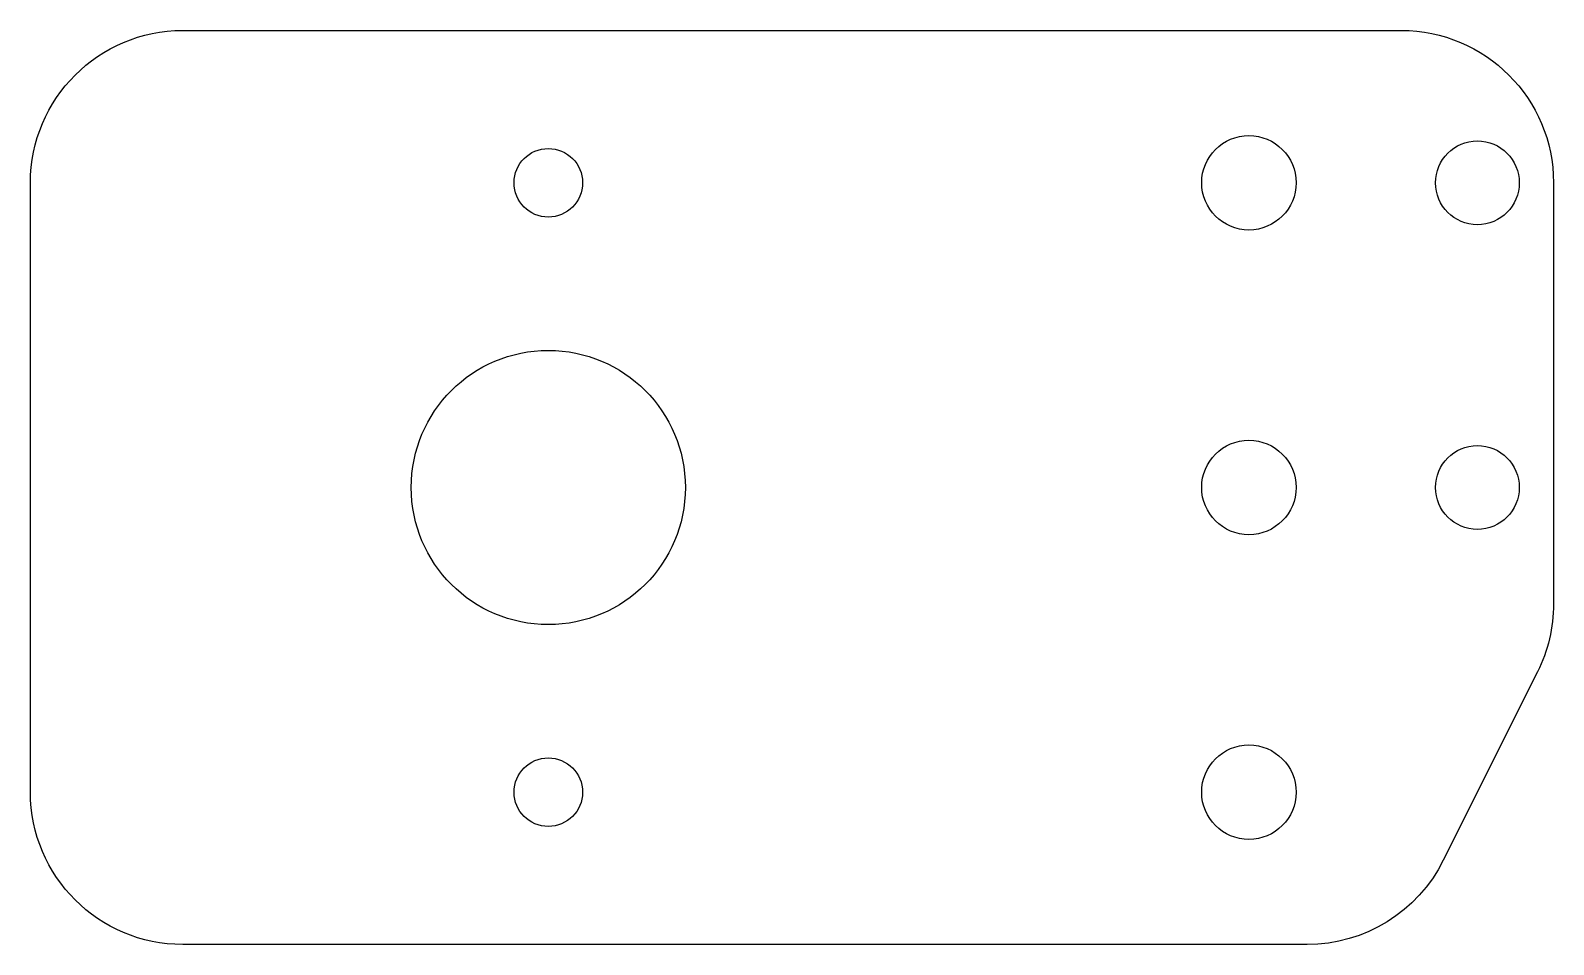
# Model space of a CAD drawing. Header units: millimetres. Extents: x -59 to 41, y -61 to -1.
import ezdxf

# ---------------------------------------------------------------- set-up
doc = ezdxf.new("R2010")
doc.units = ezdxf.units.MM
doc.layers.get('0').update_dxf_attribs({"linetype": 'CONTINUOUS'})

msp = doc.modelspace()

# ---------------------------------------------------------------- linework, layer by layer
msp.add_lwpolyline([(40.88, -38.15, -0.11643), (39.83, -42.62), (33.64, -54.98, -0.28408), (24.7, -60.51), (-49.12, -60.51, -0.41421), (-59.12, -50.51), (-59.12, -10.51, -0.41421), (-49.12, -0.51), (30.88, -0.51, -0.41421), (40.88, -10.51)], format="xyb", close=True)
for centre, radius in [((20.88, -10.51), 3.1), ((35.88, -10.51), 2.75), ((-25.12, -10.51), 2.25), ((-25.12, -30.51), 9), ((20.88, -30.51), 3.1), ((35.88, -30.51), 2.75), ((20.88, -50.51), 3.1), ((-25.12, -50.51), 2.25)]:
    msp.add_circle(centre, radius)

doc.saveas('drawing.dxf')
